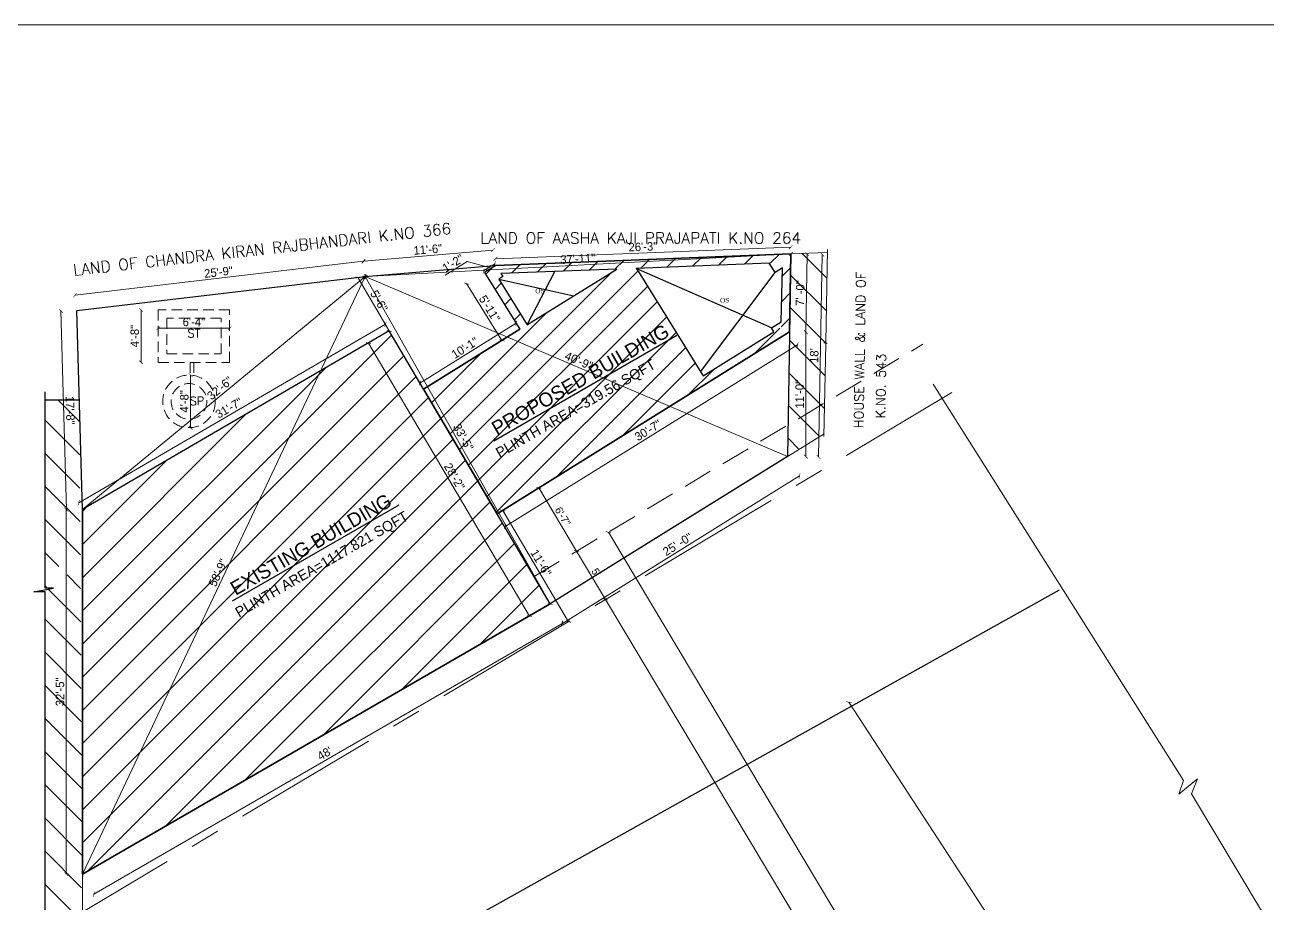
# Model space of a CAD drawing. Header units: inches. Extents: x 151827 to 158466, y -33102 to -26532.
# Drawn here: x 152526 to 153850, y -27468 to -26532 of the extents above; entities that cross this region are included whole.
import ezdxf

# ---------------------------------------------------------------- set-up
doc = ezdxf.new("R2010")
doc.units = ezdxf.units.IN
doc.header["$LTSCALE"] = 5
doc.header["$MEASUREMENT"] = 0
doc.linetypes.add('CENTER', pattern=[2, 1.25, -0.25, 0.25, -0.25])
doc.linetypes.add('HIDDEN', pattern=[0.375, 0.25, -0.125])
for name, color, linetype, lineweight in [('A-WALL', 7, 'Continuous', 9), ('ele1', 21, 'Continuous', 20), ('HATCH', 253, 'Continuous', 0)]:
    doc.layers.add(name, color=color, linetype=linetype, lineweight=lineweight)
for name, color, linetype in [('DIM', 5, 'Continuous'), ('TEXT', 6, 'Continuous'), ('WALL', 7, 'Continuous')]:
    doc.layers.add(name, color=color, linetype=linetype)
doc.styles.add('ordinary', font='times.ttf')
doc.styles.add('ROMANS', font='romans.shx', dxfattribs={"width": 0.8})
doc.styles.add('tt', font='stylu.ttf', dxfattribs={"height": 8})
doc.dimstyles.new('Copy(2) of STANDARD', dxfattribs={"dimtxt": 2, "dimasz": 4, "dimexe": 0, "dimexo": 0, "dimgap": 2, "dimtad": 1, "dimdec": 0, "dimzin": 0, "dimdsep": 46, "dimlunit": 3, "dimtxsty": 'tt', "dimblk": 'ARCHTICK', "dimcen": 0.0505, "dimse1": 1, "dimse2": 1, "dimclrd": 5, "dimclre": 5, "dimclrt": 7, "dimadec": 1, "dimazin": 0, "dimtm": 1e-09, "dimtfac": 1, "dimtdec": 0, "dimtofl": 0, "dimtmove": 1, "dimatfit": 3, "dimfxl": 1, "dimtolj": 2, "dimtzin": 0, "dimlwd": 13, "dimarcsym": 0})

# ---------------------------------------------------------------- blocks, each defined once
blk = doc.blocks.new('_ArchTick')
at = {"color": 0, "linetype": 'ByBlock', "const_width": 0.15}
blk.add_lwpolyline([(-0.5, -0.5), (0.5, 0.5)], dxfattribs=at)
blk = doc.blocks.new('*D980')
at = {"layer": 'Defpoints', "color": 0, "ltscale": 5, "transparency": 16777216}
for p in [(153343.9, -27293.3, -52.3), (153816.3, -27886.2), (153756.1, -27925.5, -58.2)]:
    blk.add_point(p, dxfattribs=at)
at = {"layer": 'DIM', "color": 5, "lineweight": 13, "ltscale": 5, "transparency": 16777216}
blk.add_line((153404.2, -27254.1), (153816.3, -27886.2), dxfattribs=at)
at = {"layer": 'DIM', "color": 5, "lineweight": 13, "ltscale": 5, "transparency": 16777216, "xscale": 4, "yscale": 4, "zscale": 4}
for p, rotation in [((153404.2, -27254.1), 123.1050944947038), ((153816.3, -27886.2), 303.1050944947038)]:
    blk.add_blockref('_ArchTick', p, dxfattribs=dict(at, rotation=rotation))
at = {"layer": 'DIM', "color": 7, "ltscale": 5, "transparency": 16777216, "insert": (153615.8, -27566.5), "char_height": 8, "attachment_point": 5, "rotation": 303.1051, "style": 'tt'}
blk.add_mtext('\\A2;{\\H1.125x;62\'-11"}', dxfattribs=at)
blk = doc.blocks.new('*D747')
at = {"layer": 'Defpoints', "color": 0, "ltscale": 5, "transparency": 16777216}
for p in [(152701.8, -26905.3), (152699.7, -26961.3), (152702.4, -26961.3)]:
    blk.add_point(p, dxfattribs=at)
at = {"layer": 'DIM', "color": 5, "lineweight": 13, "ltscale": 5, "transparency": 16777216}
blk.add_line((152702.4, -26905.3), (152702.4, -26961.3), dxfattribs=at)
at = {"layer": 'DIM', "color": 5, "lineweight": 13, "ltscale": 5, "transparency": 16777216, "xscale": 4, "yscale": 4, "zscale": 4}
for p, rotation in [((152702.4, -26905.3), 90), ((152702.4, -26961.3), 270)]:
    blk.add_blockref('_ArchTick', p, dxfattribs=dict(at, rotation=rotation))
at = {"layer": 'DIM', "color": 7, "ltscale": 5, "transparency": 16777216, "insert": (152695.7, -26933.3), "char_height": 8, "attachment_point": 5, "rotation": 90, "style": 'tt'}
blk.add_mtext('\\A2;{\\H1.125x;4\'-8"}', dxfattribs=at)
blk = doc.blocks.new('*D748')
at = {"layer": 'Defpoints', "color": 0, "ltscale": 5, "transparency": 16777216}
for p in [(152667.9, -26835.7), (152649.6, -26891.7), (152667.9, -26891.7)]:
    blk.add_point(p, dxfattribs=at)
at = {"layer": 'DIM', "color": 5, "lineweight": 13, "ltscale": 5, "transparency": 16777216}
blk.add_line((152649.6, -26835.7), (152649.6, -26891.7), dxfattribs=at)
at = {"layer": 'DIM', "color": 5, "lineweight": 13, "ltscale": 5, "transparency": 16777216, "xscale": 4, "yscale": 4, "zscale": 4}
for p, rotation in [((152649.6, -26835.7), 90), ((152649.6, -26891.7), 270)]:
    blk.add_blockref('_ArchTick', p, dxfattribs=dict(at, rotation=rotation))
at = {"layer": 'DIM', "color": 7, "ltscale": 5, "transparency": 16777216, "insert": (152642.9, -26863.7), "char_height": 8, "attachment_point": 5, "rotation": 90, "style": 'tt'}
blk.add_mtext('\\A2;{\\H1.125x;4\'-8"}', dxfattribs=at)
blk = doc.blocks.new('*D749')
at = {"layer": 'Defpoints', "color": 0, "ltscale": 5, "transparency": 16777216}
for p in [(152743.9, -26855.4), (152667.9, -26864.7), (152743.9, -26864.7)]:
    blk.add_point(p, dxfattribs=at)
at = {"layer": 'DIM', "color": 5, "lineweight": 13, "ltscale": 5, "transparency": 16777216}
blk.add_line((152667.9, -26855.4), (152743.9, -26855.4), dxfattribs=at)
at = {"layer": 'DIM', "color": 5, "lineweight": 13, "ltscale": 5, "transparency": 16777216, "xscale": 4, "yscale": 4, "zscale": 4, "rotation": 180}
blk.add_blockref('_ArchTick', (152667.9, -26855.4), dxfattribs=at)
at = {"layer": 'DIM', "color": 5, "lineweight": 13, "ltscale": 5, "transparency": 16777216, "xscale": 4, "yscale": 4, "zscale": 4}
blk.add_blockref('_ArchTick', (152743.9, -26855.4), dxfattribs=at)
at = {"layer": 'DIM', "color": 7, "ltscale": 5, "transparency": 16777216, "insert": (152705.9, -26848.7), "char_height": 8, "attachment_point": 5, "style": 'tt'}
blk.add_mtext('\\A2;{\\H1.125x;6\'-4"}', dxfattribs=at)
blk = doc.blocks.new('*D981')
at = {"layer": 'Defpoints', "color": 0, "ltscale": 5, "transparency": 16777216}
for p in [(152886.5, -26783.9), (152888.5, -26800.2), (152581.2, -26836.5)]:
    blk.add_point(p, dxfattribs=at)
at = {"layer": 'DIM', "color": 5, "lineweight": 13, "ltscale": 5, "transparency": 16777216}
blk.add_line((152579.2, -26820.1), (152886.5, -26783.9), dxfattribs=at)
at = {"layer": 'DIM', "color": 5, "lineweight": 13, "ltscale": 5, "transparency": 16777216, "xscale": 4, "yscale": 4, "zscale": 4}
for p, rotation in [((152886.5, -26783.9), 6.72693349602278), ((152579.2, -26820.1), 186.7269334960228)]:
    blk.add_blockref('_ArchTick', p, dxfattribs=dict(at, rotation=rotation))
at = {"layer": 'DIM', "color": 7, "ltscale": 5, "transparency": 16777216, "insert": (152732.1, -26795.4), "char_height": 8, "attachment_point": 5, "rotation": 6.7269, "style": 'tt'}
blk.add_mtext('\\A2;{\\H1.125x;25\'-9"}', dxfattribs=at)
blk = doc.blocks.new('*D982')
at = {"layer": 'Defpoints', "color": 0, "ltscale": 5, "transparency": 16777216}
for p in [(153024.6, -26772), (153026, -26788.4), (152888.5, -26800.2)]:
    blk.add_point(p, dxfattribs=at)
at = {"layer": 'DIM', "color": 5, "lineweight": 13, "ltscale": 5, "transparency": 16777216}
blk.add_line((152887.1, -26783.9), (153024.6, -26772), dxfattribs=at)
at = {"layer": 'DIM', "color": 5, "lineweight": 13, "ltscale": 5, "transparency": 16777216, "xscale": 4, "yscale": 4, "zscale": 4}
for p, rotation in [((153024.6, -26772), 4.912393746676225), ((152887.1, -26783.9), 184.9123937466762)]:
    blk.add_blockref('_ArchTick', p, dxfattribs=dict(at, rotation=rotation))
at = {"layer": 'DIM', "color": 7, "ltscale": 5, "transparency": 16777216, "insert": (152955.3, -26771.3), "char_height": 8, "attachment_point": 5, "rotation": 4.9124, "style": 'tt'}
blk.add_mtext('\\A2;{\\H1.125x;11\'-6"}', dxfattribs=at)
blk = doc.blocks.new('*D983')
at = {"layer": 'Defpoints', "color": 0, "ltscale": 5, "transparency": 16777216}
for p in [(153342.4, -26776), (153027.4, -26781.2), (153027.7, -26788.3)]:
    blk.add_point(p, dxfattribs=at)
at = {"layer": 'DIM', "color": 5, "lineweight": 13, "ltscale": 5, "transparency": 16777216}
blk.add_line((153342.1, -26768.9), (153027.4, -26781.2), dxfattribs=at)
at = {"layer": 'DIM', "color": 5, "lineweight": 13, "ltscale": 5, "transparency": 16777216, "xscale": 4, "yscale": 4, "zscale": 4}
for p, rotation in [((153342.1, -26768.9), 2.248435291217171), ((153027.4, -26781.2), 182.2484352912171)]:
    blk.add_blockref('_ArchTick', p, dxfattribs=dict(at, rotation=rotation))
at = {"layer": 'DIM', "color": 7, "ltscale": 5, "transparency": 16777216, "insert": (153184.5, -26768.4), "char_height": 8, "attachment_point": 5, "rotation": 2.2484, "style": 'tt'}
blk.add_mtext('\\A2;{\\H1.125x;26\'-3"}', dxfattribs=at)
blk = doc.blocks.new('*D984')
at = {"layer": 'Defpoints', "color": 0, "ltscale": 5, "transparency": 16777216}
for p in [(153342.4, -26776), (153338.6, -26992.2), (153371.9, -26992.7)]:
    blk.add_point(p, dxfattribs=at)
at = {"layer": 'DIM', "color": 5, "lineweight": 13, "ltscale": 5, "transparency": 16777216}
blk.add_line((153375.7, -26776.6), (153371.9, -26992.7), dxfattribs=at)
at = {"layer": 'DIM', "color": 5, "lineweight": 13, "ltscale": 5, "transparency": 16777216, "xscale": 4, "yscale": 4, "zscale": 4}
for p, rotation in [((153375.7, -26776.6), 88.99643436654934), ((153371.9, -26992.7), 268.9964343665494)]:
    blk.add_blockref('_ArchTick', p, dxfattribs=dict(at, rotation=rotation))
at = {"layer": 'DIM', "color": 7, "ltscale": 5, "transparency": 16777216, "insert": (153367.2, -26884.5), "char_height": 8, "attachment_point": 5, "rotation": 88.9964, "style": 'tt'}
blk.add_mtext("\\A2;{\\H1.125x;18'}", dxfattribs=at)
blk = doc.blocks.new('*D985')
at = {"layer": 'Defpoints', "color": 0, "ltscale": 5, "transparency": 16777216}
for p in [(153338.6, -26992.2), (153351.5, -27012.8), (153085.8, -27149.3)]:
    blk.add_point(p, dxfattribs=at)
at = {"layer": 'DIM', "color": 5, "lineweight": 13, "ltscale": 5, "transparency": 16777216}
blk.add_line((153098.7, -27170), (153351.5, -27012.8), dxfattribs=at)
at = {"layer": 'DIM', "color": 5, "lineweight": 13, "ltscale": 5, "transparency": 16777216, "xscale": 4, "yscale": 4, "zscale": 4}
for p, rotation in [((153351.5, -27012.8), 31.86620840505018), ((153098.7, -27170), 211.8662084050501)]:
    blk.add_blockref('_ArchTick', p, dxfattribs=dict(at, rotation=rotation))
at = {"layer": 'DIM', "color": 7, "ltscale": 5, "transparency": 16777216, "insert": (153221.5, -27085.7), "char_height": 8, "attachment_point": 5, "rotation": 31.8662, "style": 'tt'}
blk.add_mtext('\\A2;{\\H1.125x;25\' -0"}', dxfattribs=at)
blk = doc.blocks.new('*D986')
at = {"layer": 'Defpoints', "color": 0, "ltscale": 5, "transparency": 16777216}
for p in [(153085.8, -27149.3), (152587.1, -27437.5), (152599.3, -27458.6)]:
    blk.add_point(p, dxfattribs=at)
at = {"layer": 'DIM', "color": 5, "lineweight": 13, "ltscale": 5, "transparency": 16777216}
blk.add_line((153098, -27170.4), (152599.3, -27458.6), dxfattribs=at)
at = {"layer": 'DIM', "color": 5, "lineweight": 13, "ltscale": 5, "transparency": 16777216, "xscale": 4, "yscale": 4, "zscale": 4}
for p, rotation in [((153098, -27170.4), 30.02282740676114), ((152599.3, -27458.6), 210.0228274067611)]:
    blk.add_blockref('_ArchTick', p, dxfattribs=dict(at, rotation=rotation))
at = {"layer": 'DIM', "color": 7, "ltscale": 5, "transparency": 16777216, "insert": (152845.3, -27308.7), "char_height": 8, "attachment_point": 5, "rotation": 30.0228, "style": 'tt'}
blk.add_mtext("\\A2;{\\H1.125x;48'}", dxfattribs=at)
blk = doc.blocks.new('*D987')
at = {"layer": 'Defpoints', "color": 0, "ltscale": 5, "transparency": 16777216}
for p in [(152569.9, -27048.5), (152587.1, -27048.5), (152587.1, -27437.5)]:
    blk.add_point(p, dxfattribs=at)
at = {"layer": 'DIM', "color": 5, "lineweight": 13, "ltscale": 5, "transparency": 16777216}
blk.add_line((152569.9, -27437.5), (152569.9, -27048.5), dxfattribs=at)
at = {"layer": 'DIM', "color": 5, "lineweight": 13, "ltscale": 5, "transparency": 16777216, "xscale": 4, "yscale": 4, "zscale": 4}
for p, rotation in [((152569.9, -27048.5), 90), ((152569.9, -27437.5), 270)]:
    blk.add_blockref('_ArchTick', p, dxfattribs=dict(at, rotation=rotation))
at = {"layer": 'DIM', "color": 7, "ltscale": 5, "transparency": 16777216, "insert": (152563.2, -27243), "char_height": 8, "attachment_point": 5, "rotation": 90, "style": 'tt'}
blk.add_mtext('\\A2;{\\H1.125x;32\'-5"}', dxfattribs=at)
blk = doc.blocks.new('*D988')
at = {"layer": 'Defpoints', "color": 0, "ltscale": 5, "transparency": 16777216}
for p in [(152564.2, -26836.9), (152581.2, -26836.5), (152587.1, -27048.5)]:
    blk.add_point(p, dxfattribs=at)
at = {"layer": 'DIM', "color": 5, "lineweight": 13, "ltscale": 5, "transparency": 16777216}
blk.add_line((152570.2, -27049), (152564.2, -26836.9), dxfattribs=at)
at = {"layer": 'DIM', "color": 5, "lineweight": 13, "ltscale": 5, "transparency": 16777216, "xscale": 4, "yscale": 4, "zscale": 4}
for p, rotation in [((152564.2, -26836.9), 91.609807022786), ((152570.2, -27049), 271.609807022786)]:
    blk.add_blockref('_ArchTick', p, dxfattribs=dict(at, rotation=rotation))
at = {"layer": 'DIM', "color": 7, "ltscale": 5, "transparency": 16777216, "insert": (152574, -26942.8), "char_height": 8, "attachment_point": 5, "rotation": 271.6098, "style": 'tt'}
blk.add_mtext('\\A2;{\\H1.125x;17\'-8"}', dxfattribs=at)
blk = doc.blocks.new('*D989')
at = {"layer": 'Defpoints', "color": 0, "ltscale": 5, "transparency": 16777216}
for p in [(152914.2, -26858.1), (152583.1, -27041.5), (152587.1, -27048.5)]:
    blk.add_point(p, dxfattribs=at)
at = {"layer": 'DIM', "color": 5, "lineweight": 13, "ltscale": 5, "transparency": 16777216}
blk.add_line((152910.2, -26851.1), (152583.1, -27041.5), dxfattribs=at)
at = {"layer": 'DIM', "color": 5, "lineweight": 13, "ltscale": 5, "transparency": 16777216, "xscale": 4, "yscale": 4, "zscale": 4}
for p, rotation in [((152910.2, -26851.1), 30.2016756240966), ((152583.1, -27041.5), 210.2016756240966)]:
    blk.add_blockref('_ArchTick', p, dxfattribs=dict(at, rotation=rotation))
at = {"layer": 'DIM', "color": 7, "ltscale": 5, "transparency": 16777216, "insert": (152743.2, -26940.4), "char_height": 8, "attachment_point": 5, "rotation": 30.2017, "style": 'tt'}
blk.add_mtext('\\A2;{\\H1.125x;31\'-7"}', dxfattribs=at)
blk = doc.blocks.new('*D990')
at = {"layer": 'Defpoints', "color": 0, "ltscale": 5, "transparency": 16777216}
for p in [(152914.2, -26858.1), (152892, -26871.2), (153085.8, -27149.3)]:
    blk.add_point(p, dxfattribs=at)
at = {"layer": 'DIM', "color": 5, "lineweight": 13, "ltscale": 5, "transparency": 16777216}
blk.add_line((153063.6, -27162.4), (152892, -26871.2), dxfattribs=at)
at = {"layer": 'DIM', "color": 5, "lineweight": 13, "ltscale": 5, "transparency": 16777216, "xscale": 4, "yscale": 4, "zscale": 4}
for p, rotation in [((152892, -26871.2), 120.5085900980565), ((153063.6, -27162.4), 300.5085900980565)]:
    blk.add_blockref('_ArchTick', p, dxfattribs=dict(at, rotation=rotation))
at = {"layer": 'DIM', "color": 7, "ltscale": 5, "transparency": 16777216, "insert": (152983.6, -27013.4), "char_height": 8, "attachment_point": 5, "rotation": 300.5086, "style": 'tt'}
blk.add_mtext('\\A2;{\\H1.125x;28\'-2"}', dxfattribs=at)
blk = doc.blocks.new('*D991')
at = {"layer": 'Defpoints', "color": 0, "ltscale": 5, "transparency": 16777216}
for p in [(153053.5, -26856.4), (152946.9, -26913.8), (152950.8, -26920.2)]:
    blk.add_point(p, dxfattribs=at)
at = {"layer": 'DIM', "color": 5, "lineweight": 13, "ltscale": 5, "transparency": 16777216}
blk.add_line((153049.5, -26850), (152946.9, -26913.8), dxfattribs=at)
at = {"layer": 'DIM', "color": 5, "lineweight": 13, "ltscale": 5, "transparency": 16777216, "xscale": 4, "yscale": 4, "zscale": 4}
for p, rotation in [((153049.5, -26850), 31.86620840505614), ((152946.9, -26913.8), 211.8662084050561)]:
    blk.add_blockref('_ArchTick', p, dxfattribs=dict(at, rotation=rotation))
at = {"layer": 'DIM', "color": 7, "ltscale": 5, "transparency": 16777216, "insert": (152994.7, -26876.3), "char_height": 8, "attachment_point": 5, "rotation": 31.8662, "style": 'tt'}
blk.add_mtext('\\A2;{\\H1.125x;10\'-1"}', dxfattribs=at)
blk = doc.blocks.new('*D992')
at = {"layer": 'Defpoints', "color": 0, "ltscale": 5, "transparency": 16777216}
for p in [(153015.8, -26795.7), (153053.5, -26856.4), (153034.3, -26868.3)]:
    blk.add_point(p, dxfattribs=at)
at = {"layer": 'DIM', "color": 5, "lineweight": 13, "ltscale": 5, "transparency": 16777216}
blk.add_line((152996.6, -26807.7), (153034.3, -26868.3), dxfattribs=at)
at = {"layer": 'DIM', "color": 5, "lineweight": 13, "ltscale": 5, "transparency": 16777216, "xscale": 4, "yscale": 4, "zscale": 4}
for p, rotation in [((152996.6, -26807.7), 121.8662084050476), ((153034.3, -26868.3), 301.8662084050476)]:
    blk.add_blockref('_ArchTick', p, dxfattribs=dict(at, rotation=rotation))
at = {"layer": 'DIM', "color": 7, "ltscale": 5, "transparency": 16777216, "insert": (153021.1, -26834.4), "char_height": 8, "attachment_point": 5, "rotation": 301.8662, "style": 'tt'}
blk.add_mtext('\\A2;{\\H1.125x;5\'-11"}', dxfattribs=at)
blk = doc.blocks.new('*D993')
at = {"layer": 'Defpoints', "color": 0, "ltscale": 5, "transparency": 16777216}
for p in [(153027.7, -26788.3), (153014.8, -26794.1), (153015.8, -26795.7)]:
    blk.add_point(p, dxfattribs=at)
at = {"layer": 'DIM', "color": 5, "lineweight": 13, "ltscale": 5, "transparency": 16777216}
for p, q in [((152997.3, -26784.1), (152973.7, -26798.8)), ((153020.8, -26790.4), (152997.3, -26784.1)), ((153026.7, -26786.7), (153014.8, -26794.1))]:
    blk.add_line(p, q, dxfattribs=at)
at = {"layer": 'DIM', "color": 5, "lineweight": 13, "ltscale": 5, "transparency": 16777216, "xscale": 4, "yscale": 4, "zscale": 4}
for p, rotation in [((153026.7, -26786.7), 31.86620840507245), ((153014.8, -26794.1), 211.8662084050724)]:
    blk.add_blockref('_ArchTick', p, dxfattribs=dict(at, rotation=rotation))
at = {"layer": 'DIM', "color": 7, "ltscale": 5, "transparency": 16777216, "insert": (152982.1, -26785.9), "char_height": 8, "attachment_point": 5, "rotation": 31.8662, "style": 'tt'}
blk.add_mtext('\\A2;{\\H1.125x;1\'-2"}', dxfattribs=at)
blk = doc.blocks.new('*D994')
at = {"layer": 'Defpoints', "color": 0, "ltscale": 5, "transparency": 16777216}
for p in [(153342.4, -26776), (153359.8, -26776.3), (153341, -26859.3)]:
    blk.add_point(p, dxfattribs=at)
at = {"layer": 'DIM', "color": 5, "lineweight": 13, "ltscale": 5, "transparency": 16777216}
blk.add_line((153358.3, -26859.6), (153359.8, -26776.3), dxfattribs=at)
at = {"layer": 'DIM', "color": 5, "lineweight": 13, "ltscale": 5, "transparency": 16777216, "xscale": 4, "yscale": 4, "zscale": 4}
for p, rotation in [((153359.8, -26776.3), 88.99643436657202), ((153358.3, -26859.6), 268.996434366572)]:
    blk.add_blockref('_ArchTick', p, dxfattribs=dict(at, rotation=rotation))
at = {"layer": 'DIM', "color": 7, "ltscale": 5, "transparency": 16777216, "insert": (153352.2, -26817.8), "char_height": 8, "attachment_point": 5, "rotation": 88.9964, "style": 'tt'}
blk.add_mtext('\\A2;{\\H1.125x;7\' -0"}', dxfattribs=at)
blk = doc.blocks.new('*D995')
at = {"layer": 'Defpoints', "color": 0, "ltscale": 5, "transparency": 16777216}
for p in [(153341, -26859.3), (153349.5, -26873), (153029.2, -27053.1)]:
    blk.add_point(p, dxfattribs=at)
at = {"layer": 'DIM', "color": 5, "lineweight": 13, "ltscale": 5, "transparency": 16777216}
blk.add_line((153037.7, -27066.8), (153349.5, -26873), dxfattribs=at)
at = {"layer": 'DIM', "color": 5, "lineweight": 13, "ltscale": 5, "transparency": 16777216, "xscale": 4, "yscale": 4, "zscale": 4}
for p, rotation in [((153349.5, -26873), 31.86620840505249), ((153037.7, -27066.8), 211.8662084050525)]:
    blk.add_blockref('_ArchTick', p, dxfattribs=dict(at, rotation=rotation))
at = {"layer": 'DIM', "color": 7, "ltscale": 5, "transparency": 16777216, "insert": (153190, -26964.1), "char_height": 8, "attachment_point": 5, "rotation": 31.8662, "style": 'tt'}
blk.add_mtext('\\A2;{\\H1.125x;30\'-7"}', dxfattribs=at)
blk = doc.blocks.new('*D750')
at = {"layer": 'Defpoints', "color": 0, "ltscale": 5, "transparency": 16777216}
for p in [(152888.5, -26800.2), (152587.1, -27048.5), (152587.1, -27048.5)]:
    blk.add_point(p, dxfattribs=at)
at = {"layer": 'DIM', "color": 5, "lineweight": 13, "ltscale": 5, "transparency": 16777216}
blk.add_line((152888.5, -26800.2), (152587.1, -27048.5), dxfattribs=at)
at = {"layer": 'DIM', "color": 5, "lineweight": 13, "ltscale": 5, "transparency": 16777216, "xscale": 4, "yscale": 4, "zscale": 4}
for p, rotation in [((152888.5, -26800.2), 39.48369156053075), ((152587.1, -27048.5), 219.4836915605308)]:
    blk.add_blockref('_ArchTick', p, dxfattribs=dict(at, rotation=rotation))
at = {"layer": 'DIM', "color": 7, "ltscale": 5, "transparency": 16777216, "insert": (152733.6, -26919.2), "char_height": 8, "attachment_point": 5, "rotation": 39.4837, "style": 'tt'}
blk.add_mtext('\\A2;{\\H1.125x;32\'-6"}', dxfattribs=at)
blk = doc.blocks.new('*D751')
at = {"layer": 'Defpoints', "color": 0, "ltscale": 5, "transparency": 16777216}
for p in [(152888.5, -26800.2), (152587.1, -27437.5), (152587.1, -27437.5)]:
    blk.add_point(p, dxfattribs=at)
at = {"layer": 'DIM', "color": 5, "lineweight": 13, "ltscale": 5, "transparency": 16777216}
blk.add_line((152888.5, -26800.2), (152587.1, -27437.5), dxfattribs=at)
at = {"layer": 'DIM', "color": 5, "lineweight": 13, "ltscale": 5, "transparency": 16777216, "xscale": 4, "yscale": 4, "zscale": 4}
for p, rotation in [((152888.5, -26800.2), 64.69153088684598), ((152587.1, -27437.5), 244.691530886846)]:
    blk.add_blockref('_ArchTick', p, dxfattribs=dict(at, rotation=rotation))
at = {"layer": 'DIM', "color": 7, "ltscale": 5, "transparency": 16777216, "insert": (152731.7, -27116), "char_height": 8, "attachment_point": 5, "rotation": 64.6915, "style": 'tt'}
blk.add_mtext('\\A2;{\\H1.125x;58\'-9"}', dxfattribs=at)
blk = doc.blocks.new('*D974')
at = {"layer": 'Defpoints', "color": 0, "ltscale": 5, "transparency": 16777216}
for p in [(152888.5, -26800.2), (153085.8, -27149.3), (153085.8, -27149.3)]:
    blk.add_point(p, dxfattribs=at)
at = {"layer": 'DIM', "color": 5, "lineweight": 13, "ltscale": 5, "transparency": 16777216}
blk.add_line((152888.5, -26800.2), (153085.8, -27149.3), dxfattribs=at)
at = {"layer": 'DIM', "color": 5, "lineweight": 13, "ltscale": 5, "transparency": 16777216, "xscale": 4, "yscale": 4, "zscale": 4}
for p, rotation in [((152888.5, -26800.2), 119.4835714814047), ((153085.8, -27149.3), 299.4835714814047)]:
    blk.add_blockref('_ArchTick', p, dxfattribs=dict(at, rotation=rotation))
at = {"layer": 'DIM', "color": 7, "ltscale": 5, "transparency": 16777216, "insert": (152993, -26971.5), "char_height": 8, "attachment_point": 5, "rotation": 299.4836, "style": 'tt'}
blk.add_mtext('\\A2;{\\H1.125x;33\'-5"}', dxfattribs=at)
blk = doc.blocks.new('*D975')
at = {"layer": 'Defpoints', "color": 0, "ltscale": 5, "transparency": 16777216}
for p in [(152888.5, -26800.2), (153338.6, -26992.2), (153338.6, -26992.2)]:
    blk.add_point(p, dxfattribs=at)
at = {"layer": 'DIM', "color": 5, "lineweight": 13, "ltscale": 5, "transparency": 16777216}
blk.add_line((152888.5, -26800.2), (153338.6, -26992.2), dxfattribs=at)
at = {"layer": 'DIM', "color": 5, "lineweight": 13, "ltscale": 5, "transparency": 16777216, "xscale": 4, "yscale": 4, "zscale": 4}
for p, rotation in [((152888.5, -26800.2), 156.9088543692063), ((153338.6, -26992.2), 336.9088543692063)]:
    blk.add_blockref('_ArchTick', p, dxfattribs=dict(at, rotation=rotation))
at = {"layer": 'DIM', "color": 7, "ltscale": 5, "transparency": 16777216, "insert": (153116.2, -26890), "char_height": 8, "attachment_point": 5, "rotation": 336.9089, "style": 'tt'}
blk.add_mtext('\\A2;{\\H1.125x;40\'-9"}', dxfattribs=at)
blk = doc.blocks.new('*D976')
at = {"layer": 'Defpoints', "color": 0, "ltscale": 5, "transparency": 16777216}
for p in [(153342.4, -26776), (153342.4, -26776), (152888.5, -26800.2)]:
    blk.add_point(p, dxfattribs=at)
at = {"layer": 'DIM', "color": 5, "lineweight": 13, "ltscale": 5, "transparency": 16777216}
blk.add_line((152888.5, -26800.2), (153342.4, -26776), dxfattribs=at)
at = {"layer": 'DIM', "color": 5, "lineweight": 13, "ltscale": 5, "transparency": 16777216, "xscale": 4, "yscale": 4, "zscale": 4}
for p, rotation in [((153342.4, -26776), 3.057079537629032), ((152888.5, -26800.2), 183.057079537629)]:
    blk.add_blockref('_ArchTick', p, dxfattribs=dict(at, rotation=rotation))
at = {"layer": 'DIM', "color": 7, "ltscale": 5, "transparency": 16777216, "insert": (153115.1, -26781.3), "char_height": 8, "attachment_point": 5, "rotation": 3.0571, "style": 'tt'}
blk.add_mtext('\\A2;{\\H1.125x;37\'-11"}', dxfattribs=at)
blk = doc.blocks.new('*D742')
at = {"layer": 'Defpoints', "color": 0, "ltscale": 5, "transparency": 16777216}
for p in [(153029.2, -27053.1), (153099.2, -27171.7), (153105.2, -27168.2)]:
    blk.add_point(p, dxfattribs=at)
at = {"layer": 'DIM', "color": 5, "lineweight": 13, "ltscale": 5, "transparency": 16777216}
blk.add_line((153035.1, -27049.6), (153105.2, -27168.2), dxfattribs=at)
at = {"layer": 'DIM', "color": 5, "lineweight": 13, "ltscale": 5, "transparency": 16777216, "xscale": 4, "yscale": 4, "zscale": 4}
for p, rotation in [((153035.1, -27049.6), 120.5758340707795), ((153105.2, -27168.2), 300.5758340707795)]:
    blk.add_blockref('_ArchTick', p, dxfattribs=dict(at, rotation=rotation))
at = {"layer": 'DIM', "color": 7, "ltscale": 5, "transparency": 16777216, "insert": (153075.9, -27105.5), "char_height": 8, "attachment_point": 5, "rotation": 300.5758, "style": 'tt'}
blk.add_mtext('\\A2;{\\H1.125x;11\'-6"}', dxfattribs=at)
blk = doc.blocks.new('*D743')
at = {"layer": 'Defpoints', "color": 0, "ltscale": 5, "transparency": 16777216}
for p in [(152880.7, -26801.1), (152880.7, -26801.1), (152914.2, -26858.1)]:
    blk.add_point(p, dxfattribs=at)
at = {"layer": 'DIM', "color": 5, "lineweight": 13, "ltscale": 5, "transparency": 16777216}
blk.add_line((152914.2, -26858.1), (152880.7, -26801.1), dxfattribs=at)
at = {"layer": 'DIM', "color": 5, "lineweight": 13, "ltscale": 5, "transparency": 16777216, "xscale": 4, "yscale": 4, "zscale": 4}
for p, rotation in [((152880.7, -26801.1), 120.5085900980608), ((152914.2, -26858.1), 300.5085900980608)]:
    blk.add_blockref('_ArchTick', p, dxfattribs=dict(at, rotation=rotation))
at = {"layer": 'DIM', "color": 7, "ltscale": 5, "transparency": 16777216, "insert": (152903.2, -26826.2), "char_height": 8, "width": 27.739, "attachment_point": 5, "rotation": 300.5086, "style": 'tt'}
blk.add_mtext('\\A2;{\\H1.125x;5\'-6"}', dxfattribs=at)
blk = doc.blocks.new('*D977')
at = {"layer": 'Defpoints', "color": 0, "ltscale": 5, "transparency": 16777216}
for p in [(153341, -26859.3), (153358.3, -26859.3), (153338.6, -26992.2)]:
    blk.add_point(p, dxfattribs=at)
at = {"layer": 'DIM', "color": 5, "lineweight": 13, "ltscale": 5, "transparency": 16777216}
blk.add_line((153358.3, -26992.2), (153358.3, -26859.3), dxfattribs=at)
at = {"layer": 'DIM', "color": 5, "lineweight": 13, "ltscale": 5, "transparency": 16777216, "xscale": 4, "yscale": 4, "zscale": 4}
for p, rotation in [((153358.3, -26859.3), 90), ((153358.3, -26992.2), 270)]:
    blk.add_blockref('_ArchTick', p, dxfattribs=dict(at, rotation=rotation))
at = {"layer": 'DIM', "color": 7, "ltscale": 5, "transparency": 16777216, "insert": (153351.7, -26925.7), "char_height": 8, "attachment_point": 5, "rotation": 90, "style": 'tt'}
blk.add_mtext('\\A2;{\\H1.125x;11\'-0"}', dxfattribs=at)
blk = doc.blocks.new('*D744')
at = {"layer": 'Defpoints', "color": 0, "ltscale": 5, "transparency": 16777216}
for p in [(153220.4, -27029.4, -58.2), (153147.8, -27072.8), (153756.1, -27925.5, -58.2)]:
    blk.add_point(p, dxfattribs=at)
at = {"layer": 'DIM', "color": 5, "lineweight": 13, "ltscale": 5, "transparency": 16777216}
blk.add_line((153683.5, -27968.9), (153147.8, -27072.8), dxfattribs=at)
at = {"layer": 'DIM', "color": 5, "lineweight": 13, "ltscale": 5, "transparency": 16777216, "xscale": 4, "yscale": 4, "zscale": 4}
for p, rotation in [((153147.8, -27072.8), 120.8742008497876), ((153683.5, -27968.9), 300.8742008497876)]:
    blk.add_blockref('_ArchTick', p, dxfattribs=dict(at, rotation=rotation))
at = {"layer": 'DIM', "color": 7, "ltscale": 5, "transparency": 16777216, "insert": (153421, -27517.6), "char_height": 8, "attachment_point": 5, "rotation": 300.8742, "style": 'tt'}
blk.add_mtext("\\A2;87'", dxfattribs=at)
blk = doc.blocks.new('*D745')
at = {"layer": 'Defpoints', "color": 0, "ltscale": 5, "transparency": 16777216}
for p in [(153144.7, -27144.5), (152921.2, -27278.1, -58.2), (153426, -28122.7, -58.2)]:
    blk.add_point(p, dxfattribs=at)
at = {"layer": 'DIM', "color": 5, "lineweight": 13, "ltscale": 5, "transparency": 16777216}
blk.add_line((153649.5, -27989.2), (153144.7, -27144.5), dxfattribs=at)
at = {"layer": 'DIM', "color": 5, "lineweight": 13, "ltscale": 5, "transparency": 16777216, "xscale": 4, "yscale": 4, "zscale": 4}
for p, rotation in [((153144.7, -27144.5), 120.8634483611805), ((153649.5, -27989.2), 300.8634483611805)]:
    blk.add_blockref('_ArchTick', p, dxfattribs=dict(at, rotation=rotation))
at = {"layer": 'DIM', "color": 7, "ltscale": 5, "transparency": 16777216, "insert": (153402.4, -27563.7), "char_height": 8, "attachment_point": 5, "rotation": 300.8634, "style": 'tt'}
blk.add_mtext("\\A2;82'", dxfattribs=at)
blk = doc.blocks.new('*D978')
at = {"layer": 'Defpoints', "color": 0, "ltscale": 5, "transparency": 16777216}
for p in [(153113.9, -27093), (153105.5, -27098.1, -58.2), (152921.2, -27278.1, -58.2)]:
    blk.add_point(p, dxfattribs=at)
at = {"layer": 'DIM', "color": 5, "lineweight": 13, "ltscale": 5, "transparency": 16777216}
blk.add_line((153144.7, -27144.5), (153113.9, -27093), dxfattribs=at)
at = {"layer": 'DIM', "color": 5, "lineweight": 13, "ltscale": 5, "transparency": 16777216, "xscale": 4, "yscale": 4, "zscale": 4}
for p, rotation in [((153113.9, -27093), 120.8634483611822), ((153144.7, -27144.5), 300.8634483611823)]:
    blk.add_blockref('_ArchTick', p, dxfattribs=dict(at, rotation=rotation))
at = {"layer": 'DIM', "color": 7, "ltscale": 5, "transparency": 16777216, "insert": (153134.6, -27115.6), "char_height": 8, "attachment_point": 5, "rotation": 300.8634, "style": 'tt'}
blk.add_mtext("\\A2;5'", dxfattribs=at)
blk = doc.blocks.new('*D979')
at = {"layer": 'Defpoints', "color": 0, "ltscale": 5, "transparency": 16777216}
for p in [(153073.6, -27025.5), (153075.1, -27024.6, -58.2), (153105.5, -27098.1, -58.2)]:
    blk.add_point(p, dxfattribs=at)
at = {"layer": 'DIM', "color": 5, "lineweight": 13, "ltscale": 5, "transparency": 16777216}
blk.add_line((153113.9, -27093), (153073.6, -27025.5), dxfattribs=at)
at = {"layer": 'DIM', "color": 5, "lineweight": 13, "ltscale": 5, "transparency": 16777216, "xscale": 4, "yscale": 4, "zscale": 4}
for p, rotation in [((153073.6, -27025.5), 120.8634483611822), ((153113.9, -27093), 300.8634483611823)]:
    blk.add_blockref('_ArchTick', p, dxfattribs=dict(at, rotation=rotation))
at = {"layer": 'DIM', "color": 7, "ltscale": 5, "transparency": 16777216, "insert": (153099.1, -27056), "char_height": 8, "attachment_point": 5, "rotation": 300.8634, "style": 'tt'}
blk.add_mtext('\\A2;6\'-7"', dxfattribs=at)

msp = doc.modelspace()

# ---------------------------------------------------------------- hatches: boundary and pattern name
at = {"ltscale": 5}
h = msp.add_hatch(dxfattribs=at)
h.set_pattern_fill('ANSI31', color=256, scale=150)
h.set_pattern_definition([(45, (33809.407, 3229.772), (-13.2582521, 13.2582521), [])])
h.paths.add_polyline_path([(153172, -26782.7), (153027.7, -26788.3), (153015.8, -26795.7), (153053.5, -26856.4), (152950.8, -26920.2), (153029.2, -27053.1), (153341, -26859.3), (153342.4, -26776)])
h.paths.add_polyline_path([(153179.4, -26794.6), (153177.5, -26791.5), (153342.8, -26785), (153333.2, -26791), (153332, -26854.3), (153248.7, -26906.1)])
h.paths.add_polyline_path([(153156.6, -26792.3), (153065.4, -26849), (153061.1, -26851.6), (153027.4, -26797.4)], flags=16)
h.paths.add_polyline_path([(152974.1, -26958.4), (152994.4, -26994.3), (153012.1, -26984.3), (152991.8, -26948.4)], flags=24)
h.paths.add_polyline_path([(153093.4, -26891.1), (153131.4, -26907.3), (153139.4, -26888.6), (153101.4, -26872.4)], flags=24)
h.paths.add_polyline_path([(153090.5, -26792.5), (153140.6, -26789.8), (153139.5, -26769.5), (153089.4, -26772.2)], flags=9)
h.paths.add_polyline_path([(153031.1, -26998.6), (153221.3, -26888.8), (153212.4, -26873.4), (153022.2, -26983.2)], flags=24)
h.paths.add_polyline_path([(153022.9, -26978.7), (153230.6, -26858.8), (153218.7, -26838.3), (153011.1, -26958.2)], flags=24)
h.paths.add_polyline_path([(153068.6, -26819.4), (153080.6, -26819.4), (153080.6, -26811.8), (153068.6, -26811.8)], flags=8)
h.paths.add_polyline_path([(153265.5, -26829.4), (153277.5, -26829.4), (153277.5, -26821.8), (153265.5, -26821.8)], flags=24)
h = msp.add_hatch(dxfattribs=at)
h.set_pattern_fill('ANSI31', color=256, scale=200)
h.set_pattern_definition([(45, (33809.407, 3229.772), (-17.6776695, 17.6776695), [])])
h.paths.add_polyline_path([(152914.2, -26858.1), (152587.1, -27048.5), (152587.1, -27437.5), (153085.8, -27149.3)])
h.paths.add_polyline_path([(152960.1, -26995.6), (152987.4, -27041.8), (153009.6, -27028.7), (152982.4, -26982.5)], flags=24)
h.paths.add_polyline_path([(152730.2, -27145.3), (152753.1, -27096.7), (152729.8, -27085.7), (152706.8, -27134.2)], flags=24)
h.paths.add_polyline_path([(152753.3, -27168.7), (152962.5, -27047.9), (152953.6, -27032.5), (152744.4, -27153.2)], flags=24)
h.paths.add_polyline_path([(152744.4, -27149.2), (152931.2, -27041.3), (152919.5, -27021), (152732.7, -27128.9)], flags=24)
at = {"layer": 'HATCH', "ltscale": 5}
h = msp.add_hatch(dxfattribs=at)
h.set_pattern_fill('ANSI31', color=256, scale=200, angle=90, style=0)
h.set_pattern_definition([(135, (26565.606, 205.042), (-17.6776695, -17.6776695), [])])
h.paths.add_polyline_path([(153381.1, -26774.5), (153342.4, -26776), (153341, -26859.3), (153338.6, -26992.2), (153377.7, -26967.9)])
h = msp.add_hatch(dxfattribs=at)
h.set_pattern_fill('ANSI31', color=256, scale=200, angle=90, style=0)
h.set_pattern_definition([(135, (131502.99, -41971.622), (-17.67767, -17.67767), [])])
h.paths.add_polyline_path([(152558.4, -27129.4), (152558.4, -27109.4), (152570.8, -27109.4), (152570.8, -27129.4)], flags=16)
h.paths.add_polyline_path([(152587.1, -27437.5), (152584.2, -27479.5), (152587.1, -27479.5)])
h.paths.add_polyline_path([(152547.2, -27477.7), (152587.1, -27477.7), (152587.1, -27437.5), (152583.8, -26931.5), (152547.2, -26931.5), (152547.2, -27132.3), (152556.4, -27132.3), (152535.4, -27136.3), (152547.2, -27136.3)])

# ---------------------------------------------------------------- linework, layer by layer
at = {"layer": 'A-WALL', "lineweight": 30}
for p, q in [((153172, -26782.7, -58.2), (153342.4, -26776, -58.2)), ((153342.4, -26776, -58.2), (153341, -26859.3, -58.2)), ((153027.7, -26788.3, -58.2), (153015.8, -26795.7, -58.2)), ((153027.7, -26788.3, -58.2), (153172, -26782.7, -58.2)), ((153015.8, -26795.7, -58.2), (153053.5, -26856.4, -58.2)), ((152950.8, -26920.2, -58.2), (153053.5, -26856.4, -58.2)), ((153341, -26859.3, -58.2), (153029.2, -27053.1, -58.2)), ((152950.8, -26920.2, -58.2), (153029.2, -27053.1, -58.2))]:
    msp.add_line(p, q, dxfattribs=at)
at = {"layer": 'A-WALL', "ltscale": 5}
for p, q in [((153342.4, -26776, -58.2), (153381.1, -26774.5, -58.2)), ((153085.8, -27149.3, -58.2), (153377.7, -26967.9, -58.2)), ((152587.1, -27382.2, -58.2), (152587.1, -27477.7, -58.2))]:
    msp.add_line(p, q, dxfattribs=at)
at = {"layer": 'A-WALL', "color": 3, "linetype": 'HIDDEN', "ltscale": 25}
msp.add_line((153068.6, -27120.1, -58.2), (153483, -26872.4, -58.2), dxfattribs=at)
at = {"layer": 'A-WALL', "color": 3, "linetype": 'CENTER', "ltscale": 25}
msp.add_line((152328.6, -27632.2, -58.2), (153513.8, -26923.9, -58.2), dxfattribs=at)
at = {"layer": 'A-WALL', "linetype": 'Continuous', "ltscale": 5, "elevation": -58.2}
for points in [[(153381.2, -26771.5), (153379.4, -26870.3), (153377.6, -26871), (153380.8, -26871.3), (153379.4, -26871.9), (153377.6, -26970.9)], [(154020.1, -27771.2), (153769.5, -27351.8), (153775.6, -27335.9), (153755.7, -27352.2), (153760.9, -27337.4), (153493.8, -26914.9)]]:
    msp.add_lwpolyline(points, dxfattribs=at)
at = {"layer": 'DIM', "ltscale": 5, "elevation": -58.2}
msp.add_lwpolyline([(152587.1, -27437.5), (152587.1, -27048.5), (152581.2, -26836.5), (152888.5, -26800.2), (153026, -26788.4), (153342.4, -26776), (153338.6, -26992.2), (153085.8, -27149.3)], close=True, dxfattribs=at)
at = {"layer": 'ele1', "elevation": -72.7}
msp.add_lwpolyline([(151826.6, -26531.8), (154911.6, -26531.8), (154911.6, -28687.1), (151826.6, -28687.1)], close=True, dxfattribs=at)
msp.add_lwpolyline([(151826.6, -26531.8), (154911.6, -26531.8), (154911.6, -28687.1), (151826.6, -28687.1)], close=True, dxfattribs=at)
at = {"layer": 'HATCH', "linetype": 'HIDDEN', "ltscale": 9}
for p, q in [((152701.8, -26891.7, -58.2), (152701.8, -26905.3, -58.2)), ((152705.8, -26891.7, -58.2), (152705.8, -26905.8, -58.2))]:
    msp.add_line(p, q, dxfattribs=at)
at = {"layer": 'HATCH', "linetype": 'HIDDEN', "ltscale": 9, "elevation": -58.2}
for points in [[(152667.9, -26891.7), (152743.9, -26891.7), (152743.9, -26835.7), (152667.9, -26835.7)], [(152676.9, -26882.7), (152734.9, -26882.7), (152734.9, -26844.7), (152676.9, -26844.7)]]:
    msp.add_lwpolyline(points, close=True, dxfattribs=at)
at = {"layer": 'HATCH', "linetype": 'HIDDEN', "ltscale": 9}
for radius in [28, 19]:
    msp.add_circle((152700.7, -26933.3, -58.2), radius, dxfattribs=at)
at = {"layer": 'WALL', "ltscale": 5}
for p, q in [((153030.8, -26802.9, -58.2), (153111, -26820.6, -58.2)), ((153061.1, -26851.6, -58.2), (153090.6, -26794.9, -58.2)), ((153321.7, -26854.8, -58.2), (153177.5, -26791.5, -58.2)), ((153246.1, -26901.8, -58.2), (153325.4, -26795.8, -58.2)), ((152547.2, -27132.3, -58.2), (152547.2, -26923, -58.2)), ((152547.2, -26931.5, -58.2), (152583.8, -26931.5, -58.2)), ((152424.8, -27806.9, -30.2), (153628.8, -27134.2, -59.1)), ((152535.4, -27136.3, -58.2), (152556.4, -27132.3, -58.2)), ((152556.4, -27132.3, -58.2), (152547.2, -27132.3, -58.2)), ((152547.2, -27136.3, -58.2), (152535.4, -27136.3, -58.2)), ((152547.2, -27486.9, -58.2), (152547.2, -27136.3, -58.2))]:
    msp.add_line(p, q, dxfattribs=at)
at = {"layer": 'WALL', "ltscale": 5, "elevation": -58.2}
for points in [[(153172, -26782.7), (153027.7, -26788.3), (153015.8, -26795.7), (153053.5, -26856.4), (152950.8, -26920.2), (153029.2, -27053.1), (153341, -26859.3), (153342.4, -26776)], [(153333.2, -26791), (153325.4, -26795.8), (153319.3, -26785.9), (153177.5, -26791.5), (153179.4, -26794.6), (153246.3, -26902.2), (153248.7, -26906.1), (153324.3, -26859.1), (153321.7, -26854.8), (153332.1, -26848.3)], [(153033.2, -26797.1), (153035.1, -26800.2), (153030.8, -26802.9), (153061.1, -26851.6), (153065.4, -26849), (153156.6, -26792.3)], [(152587.1, -27437.5), (153085.8, -27149.3), (152914.2, -26858.1), (152587.1, -27048.5)]]:
    msp.add_lwpolyline(points, close=True, dxfattribs=at)

# ---------------------------------------------------------------- texts
at = {"layer": 'TEXT', "lineweight": 9, "style": 'ROMANS'}
for s, height, rotation, p in [('LAND OF CHANDRA KIRAN RAJBHANDARI K.NO 366', 12, 6.3143, (152577.9, -26799.2, -58.2)), ('HOUSE WALL & LAND OF          ', 10, 89.1306, (153419.5, -26962.1, -58.2)), ('          K.NO. 543', 10, 89.1306, (153441.6, -27026.1, -58.2))]:
    msp.add_text(s, height=height, rotation=rotation, dxfattribs=at).set_placement(p)
for s, height, p in [('LAND OF AASHA KAJI PRAJAPATI K.NO 264', 12, (153011.2, -26765.1, -58.2)), ('ST', 9, (152699, -26865.2, -58.2)), ('SP', 9, (152701.3, -26937.3, -58.2))]:
    msp.add_text(s, height=height, dxfattribs=at).set_placement(p)
at = {"layer": 'TEXT', "style": 'ordinary'}
for p in [(153069.9, -26818, -58.2), (153266.8, -26828, -58.2)]:
    msp.add_text('OS', height=5, dxfattribs=at).set_placement(p)
at = {"layer": 'TEXT', "linetype": 'ByBlock', "style": 'tt'}
for s, p in [('%%U PROPOSED BUILDING ', (153024.1, -26972.8, -58.2)), ('%%U EXISTING BUILDING ', (152745.6, -27143.5, -58.2))]:
    msp.add_text(s, height=15, rotation=30, dxfattribs=at).set_placement(p)
at = {"layer": 'TEXT', "lineweight": 70, "style": 'tt'}
for s, p in [('PLINTH AREA=319.56 SQFT', (153031.8, -26993.9, -58.2)), ('PLINTH AREA=1117.821 SQFT', (152754, -27164, -58.2))]:
    msp.add_text(s, height=11, rotation=30, dxfattribs=at).set_placement(p)

# ---------------------------------------------------------------- dimensions: what is measured, and where the dimension line sits
at = {"layer": 'DIM', "ltscale": 5}
for p1, p2, distance, text, picture, middle in [((153342.4, -26776, -58.2), (153027.7, -26788.3, -58.2), -7.1, '{\\H1.125x;<>}', '*D983', (153184.5, -26768.4, -58.2)), ((152888.5, -26800.2, -58.2), (153026, -26788.4, -58.2), 16.4, '{\\H1.125x;<>}', '*D982', (152955.3, -26771.3, -58.2)), ((152888.5, -26800.2, -58.2), (153342.4, -26776, -58.2), 0, '{\\H1.125x;<>}', '*D976', (153115.1, -26781.3, -58.2)), ((153342.4, -26776, -58.2), (153338.6, -26992.2, -58.2), 33.3, '{\\H1.125x;<>}', '*D984', (153367.2, -26884.5, -58.2)), ((153341, -26859.3, -58.2), (153342.4, -26776, -58.2), -17.4, '{\\H1.125x;7\' -0"}', '*D994', (153352.2, -26817.8, -58.2)), ((152581.2, -26836.5, -58.2), (152888.5, -26800.2, -58.2), 16.5, '{\\H1.125x;<>}', '*D981', (152732.1, -26795.4, -58.2)), ((152888.5, -26800.2, -58.2), (152587.1, -27437.5, -58.2), 0, '{\\H1.125x;<>}', '*D751', (152731.7, -27116, -58.2)), ((152888.4694, -26800.2245, -58.169), (152587.1173, -27048.4959, -58.169), 0, '{\\H1.125x;<>}', '*D750', (152733.5534, -26919.2138, -58.169)), ((152914.2, -26858.1, -58.2), (152880.7, -26801.1, -58.2), 0, '{\\H1.125x;<>}', '*D743', (152903.2, -26826.2, -58.2)), ((152888.5, -26800.2, -58.2), (153338.6, -26992.2, -58.2), 0, '{\\H1.125x;<>}', '*D975', (153116.2, -26890, -58.2)), ((152888.5, -26800.2, -58.2), (153085.8, -27149.3, -58.2), 0, '{\\H1.125x;<>}', '*D974', (152993, -26971.5, -58.2)), ((153015.8, -26795.7, -58.2), (153053.5, -26856.4, -58.2), -22.6, '{\\H1.125x;<>}', '*D992', (153021.1, -26834.4, -58.2)), ((152587.1, -27048.5, -58.2), (152581.2, -26836.5, -58.2), 16.9, '{\\H1.125x;<>}', '*D988', (152574, -26942.8, -58.2)), ((152914.2415, -26858.0923, -58.169), (152587.1173, -27048.4959, -58.169), -8.0457, '{\\H1.125x;<>}', '*D989', (152743.1999, -26940.4438, -58.169)), ((153053.5, -26856.4, -58.2), (152950.8, -26920.2, -58.2), -7.5, '{\\H1.125x;<>}', '*D991', (152994.7, -26876.3, -58.2)), ((153085.8, -27149.3, -58.2), (152914.2, -26858.1, -58.2), 25.8, '{\\H1.125x;<>}', '*D990', (152983.6, -27013.4, -58.2)), ((153029.2, -27053.1, -58.2), (153341, -26859.3, -58.2), -16.1, '{\\H1.125x;<>}', '*D995', (153190, -26964.1, -58.2)), ((153085.8, -27149.3, -58.2), (153338.6, -26992.2, -58.2), -24.3, '{\\H1.125x;25\' -0"}', '*D985', (153221.5, -27085.7, -58.2)), ((153029.2, -27053.1, -58.2), (153099.2, -27171.7, -58.2), 6.9, '{\\H1.125x;<>}', '*D742', (153075.9, -27105.5, -58.2)), ((153085.8, -27149.3, -58.2), (152587.1, -27437.5, -58.2), 24.4, '{\\H1.125x;<>}', '*D986', (152845.3, -27308.7, -58.2))]:
    dim = msp.add_aligned_dim(p1=p1, p2=p2, distance=distance, text=text, dimstyle='Copy(2) of STANDARD', override={"dimtxt": 9}, dxfattribs=at)
    dim.commit()
    dim.dimension.update_dxf_attribs({"geometry": picture, "text_midpoint": middle})
dim = msp.add_linear_dim(base=(153014.8, -26794.1, -58.2), p1=(153027.7, -26788.3, -58.2), p2=(153015.8, -26795.7, -58.2), angle=211.8662, text='{\\H1.125x;<>}', dimstyle='Copy(2) of STANDARD', override={"dimtxt": 9}, dxfattribs=at)
dim.commit()
dim.dimension.update_dxf_attribs({"geometry": '*D993', "text_midpoint": (152995.6, -26785.2, -58.2), "dimtype": 161})
for base, p1, p2, text, override, picture, middle in [((152649.6, -26891.7, -58.2), (152667.9, -26835.7, -58.2), (152667.9, -26891.7, -58.2), '{\\H1.125x;<>}', {"dimtxt": 9}, '*D748', (152642.9, -26863.7, -58.2)), ((153358.3, -26859.3, -58.2), (153338.6, -26992.2, -58.2), (153341, -26859.3, -58.2), '{\\H1.125x;11\'-0"}', {"dimtxt": 4}, '*D977', (153351.7, -26925.7, -58.2)), ((152702.4, -26961.3, -58.2), (152701.8, -26905.3, -58.2), (152699.7, -26961.3, -58.2), '{\\H1.125x;<>}', {"dimtxt": 4}, '*D747', (152695.7, -26933.3, -58.2)), ((152569.9, -27048.5, -58.2), (152587.1, -27437.5, -58.2), (152587.1, -27048.5, -58.2), '{\\H1.125x;<>}', {"dimtxt": 4}, '*D987', (152563.2, -27243, -58.2))]:
    dim = msp.add_linear_dim(base=base, p1=p1, p2=p2, angle=90, text=text, dimstyle='Copy(2) of STANDARD', override=override, dxfattribs=at)
    dim.commit()
    dim.dimension.update_dxf_attribs({"geometry": picture, "text_midpoint": middle})
dim = msp.add_linear_dim(base=(152743.9, -26855.4, -58.2), p1=(152667.9, -26864.7, -58.2), p2=(152743.9, -26864.7, -58.2), text='{\\H1.125x;<>}', dimstyle='Copy(2) of STANDARD', override={"dimtxt": 4}, dxfattribs=at)
dim.commit()
dim.dimension.update_dxf_attribs({"geometry": '*D749', "text_midpoint": (152705.9, -26848.7, -58.2)})
for base, p1, p2, picture, middle in [((153073.6, -27025.5), (153105.5, -27098.1, -58.2), (153075.1, -27024.6, -58.2), '*D979', (153099.1, -27056)), ((153113.9, -27093), (152921.2, -27278.1, -58.2), (153105.5, -27098.1, -58.2), '*D978', (153134.6, -27115.6))]:
    dim = msp.add_linear_dim(base=base, p1=p1, p2=p2, angle=300.8634, dimstyle='Copy(2) of STANDARD', override={"dimtxt": 9}, dxfattribs=at)
    dim.commit()
    dim.dimension.update_dxf_attribs({"geometry": picture, "text_midpoint": middle})
at = {"layer": 'DIM', "color": 3, "ltscale": 5}
for p1, p2, distance, picture, middle in [((153756.1, -27925.5, -58.2), (153220.4, -27029.4, -58.2), 84.6, '*D744', (153421, -27517.6)), ((153426, -28122.7, -58.2), (152921.2, -27278.1, -58.2), -260.3, '*D745', (153402.4, -27563.7))]:
    dim = msp.add_aligned_dim(p1=p1, p2=p2, distance=distance, dimstyle='Copy(2) of STANDARD', override={"dimtxt": 9}, dxfattribs=at)
    dim.commit()
    dim.dimension.update_dxf_attribs({"geometry": picture, "text_midpoint": middle})
dim = msp.add_aligned_dim(p1=(153343.9, -27293.3, -52.3), p2=(153756.1, -27925.5, -58.2), distance=71.9, text='{\\H1.125x;<>}', dimstyle='Copy(2) of STANDARD', override={"dimtxt": 9}, dxfattribs=at)
dim.commit()
dim.dimension.update_dxf_attribs({"geometry": '*D980', "text_midpoint": (153615.8, -27566.5)})

doc.saveas('drawing.dxf')
